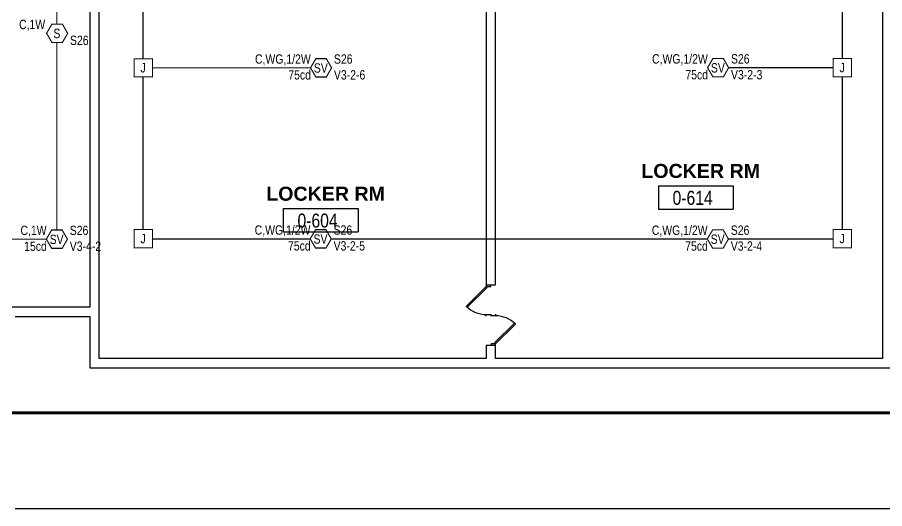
# Model space of a CAD drawing. Header units: inches. Extents: x 3516 to 15434, y -1454 to 5991.
# Drawn here: x 12130 to 13242, y 2945 to 3575 of the extents above; entities that cross this region are included whole.
import ezdxf
from ezdxf.enums import TextEntityAlignment as Align

# ---------------------------------------------------------------- set-up
doc = ezdxf.new("R2010")
doc.units = ezdxf.units.IN
doc.header["$LTSCALE"] = 0.25
doc.header["$MEASUREMENT"] = 0
for name, color, linetype in [('BACKGROUND', 8, 'Continuous'), ('CONDUIT', 6, 'Continuous'), ('JUNCTION BOX', 1, 'Continuous'), ('SPEAKER', 1, 'Continuous'), ('SPEAKER STROBE', 1, 'Continuous')]:
    doc.layers.add(name, color=color, linetype=linetype)
doc.styles.add('Arial', font='arial.ttf', dxfattribs={"width": 0.8})
doc.styles.add('Arial_B_1', font='arialbd.ttf', dxfattribs={"height": 0.09375})

# ---------------------------------------------------------------- blocks, each defined once
blk = doc.blocks.new('GC-S7')
at = {"layer": 'SPEAKER', "const_width": 1.46}
blk.add_lwpolyline([(13.8, 0.2), (7.1, 11.9), (-6.4, 11.9), (-13.2, 0.2), (-6.4, -11.5), (7.1, -11.5)], close=True, dxfattribs=at)
at = {"layer": 'SPEAKER', "style": 'Arial', "width": 0.8}
blk.add_text('S', height=12, dxfattribs=at).set_placement((0, 0), align=Align.MIDDLE)
for tag, p in [('C', (-15, 11.5)), ('1/2W', (-14.7, -8.8))]:
    blk.add_attdef(tag, text='', height=12, dxfattribs=at).set_placement(p, align=Align.MIDDLE_RIGHT)
blk.add_attdef('Speaker_Circuit', text='', height=12, dxfattribs=at).set_placement((16.8, -8.8), align=Align.MIDDLE_LEFT)
blk = doc.blocks.new('GC-S7VM')
at = {"layer": 'SPEAKER STROBE', "const_width": 1.46}
blk.add_lwpolyline([(13.8, 0.2), (7.1, 11.9), (-6.4, 11.9), (-13.2, 0.2), (-6.4, -11.5), (7.1, -11.5)], close=True, dxfattribs=at)
at = {"layer": 'SPEAKER STROBE', "style": 'Arial', "width": 0.8}
blk.add_text('SV', height=12, dxfattribs=at).set_placement((0, 0), align=Align.MIDDLE)
for tag, p in [('C', (-12.9, 11.5)), ('CANDELA', (-12.6, -8.8)), ('1/2W', (-12.6, -29.2))]:
    blk.add_attdef(tag, text='', height=12, dxfattribs=at).set_placement(p, align=Align.MIDDLE_RIGHT)
for tag, p in [('Speaker_Circuit', (16.8, 11.5)), ('Visual_Circuit', (16.8, -8.8))]:
    blk.add_attdef(tag, text='', height=12, dxfattribs=at).set_placement(p, align=Align.MIDDLE_LEFT)
blk = doc.blocks.new('JUNCTION BOX')
at = {"const_width": 1.3}
blk.add_lwpolyline([(-11.5, -11.7), (-11.5, 11.7), (11.9, 11.7), (11.9, -11.7)], close=True, dxfattribs=at)
at = {"style": 'Arial', "width": 0.8}
blk.add_text('J', height=12, dxfattribs=at).set_placement((0, 0), align=Align.MIDDLE)
blk.add_attdef('SUBSCRIPT', text='', height=12, dxfattribs=at).set_placement((-16.6, -9), align=Align.MIDDLE_RIGHT)

msp = doc.modelspace()

# ---------------------------------------------------------------- linework, layer by layer
at = {"lineweight": 0, "const_width": 4}
msp.add_lwpolyline([(15045.3, 3068.1), (11848.9, 3068.1)], dxfattribs=at)
at = {"layer": 'BACKGROUND'}
for p, q in [((12223.5, 4019.6), (12223.5, 3203.4)), ((12235.5, 3137.6), (12235.5, 3627.1)), ((12731.5, 3634.8), (12731.5, 3232.1)), ((12743.5, 3232.1), (12743.5, 3634.8)), ((13239.5, 3627.1), (13239.5, 3137.6)), ((12952.3, 3359.3), (13048.3, 3359.3)), ((12952.3, 3359.3), (12952.3, 3329.3)), ((13048.3, 3359.3), (13048.3, 3329.3)), ((12471.4, 3330.1), (12567.4, 3330.1)), ((12471.4, 3330.1), (12471.4, 3300.1)), ((12567.4, 3330.1), (12567.4, 3300.1)), ((12952.3, 3329.3), (13048.3, 3329.3)), ((12471.4, 3300.1), (12567.4, 3300.1)), ((12706.1, 3204.7), (12731.5, 3230.1)), ((12732.8, 3228.9), (12707.3, 3203.4)), ((12731.5, 3232.1), (12743.5, 3232.1)), ((12731.5, 3232.1), (12731.5, 3230.1)), ((12731.5, 3230.1), (12737.3, 3230.1)), ((12731.5, 3230.1), (12732.8, 3228.9)), ((12737.3, 3230.1), (12737.3, 3232.1)), ((12223.5, 3203.4), (11751.2, 3203.4)), ((12707.3, 3203.4), (12706.1, 3204.7)), ((12731.5, 3194.1), (12737.3, 3194.1)), ((12731.5, 3192.1), (12731.5, 3194.1)), ((12737.3, 3194.1), (12737.3, 3192.1)), ((12737.8, 3192.4), (12737.8, 3194.4)), ((12743.5, 3192.4), (12737.8, 3192.4)), ((12743.5, 3194.4), (12743.5, 3192.4)), ((12127.5, 3191.4), (12223.5, 3191.4)), ((12223.5, 3191.4), (12223.5, 3125.6)), ((12742.3, 3157.6), (12767.8, 3183.1)), ((12769, 3181.8), (12743.5, 3156.4)), ((12767.8, 3183.1), (12769, 3181.8)), ((12731.5, 3154.4), (12731.5, 3137.6)), ((12743.5, 3154.4), (12731.5, 3154.4)), ((12737.8, 3156.4), (12737.8, 3154.4)), ((12743.5, 3156.4), (12737.8, 3156.4)), ((12743.5, 3156.4), (12742.3, 3157.6)), ((12743.5, 3154.4), (12743.5, 3156.4)), ((12743.5, 3137.6), (12743.5, 3154.4)), ((12731.5, 3137.6), (12235.5, 3137.6)), ((13239.5, 3137.6), (12743.5, 3137.6)), ((12223.5, 3125.6), (14271.5, 3125.6)), ((13899.5, 2945.1), (12127.5, 2945.1))]:
    msp.add_line(p, q, dxfattribs=at)
for centre, start, end in [((12731.5, 3230.1), 225, 270), ((12743.5, 3156.4), 45, 90)]:
    msp.add_arc(centre, 36, start, end, dxfattribs=at)
at = {"layer": 'CONDUIT', "lineweight": 0, "const_width": 1.5}
for points in [[(12181.1, 3566.4), (12181.1, 3819.6)], [(12291.6, 3522.1), (12291.6, 3698.7)], [(13188.1, 3698.5), (13188.1, 3522.3)], [(12181.1, 3302.4), (12181.1, 3543)], [(12506.3, 3510.4), (12303.5, 3510.4)], [(13042.4, 3510.6), (13176.4, 3510.6)], [(12291.6, 3303), (12291.6, 3498.7)], [(13188.1, 3498.9), (13188.1, 3303)], [(12506.1, 3290.9), (12312.7, 3290.9), (12303.5, 3290.9)], [(13015.1, 3290.9), (12532.8, 3290.9)], [(13176.4, 3290.9), (13042.1, 3290.9)], [(11885.4, 3290.7), (12167.6, 3290.7)]]:
    msp.add_lwpolyline(points, dxfattribs=at)

# ---------------------------------------------------------------- block references
at = {"layer": 'JUNCTION BOX'}
for p in [(12291.6, 3510.4), (13187.9, 3510.6), (12291.6, 3291.3), (13187.9, 3291.3)]:
    msp.add_blockref('JUNCTION BOX', p, dxfattribs=at)
at = {"layer": 'SPEAKER'}
msp.add_blockref('GC-S7', (12181.1, 3554.5), dxfattribs=at).add_auto_attribs({'C': 'C,1W', 'Speaker_Circuit': 'S26'})
at = {"layer": 'SPEAKER STROBE'}
for p, values in [((12519.5, 3510.2), {'C': 'C,WG,1/2W', 'Speaker_Circuit': 'S26', 'Visual_Circuit': 'V3-2-6', 'CANDELA': '75cd'}), ((13028.6, 3510.4), {'C': 'C,WG,1/2W', 'Speaker_Circuit': 'S26', 'Visual_Circuit': 'V3-2-3', 'CANDELA': '75cd'}), ((12180.8, 3290.5), {'C': 'C,1W', 'Speaker_Circuit': 'S26', 'Visual_Circuit': 'V3-4-2', 'CANDELA': '15cd'}), ((12519.1, 3290.9), {'C': 'C,WG,1/2W', 'Speaker_Circuit': 'S26', 'Visual_Circuit': 'V3-2-5', 'CANDELA': '75cd'}), ((13028.3, 3290.7), {'C': 'C,WG,1/2W', 'Speaker_Circuit': 'S26', 'Visual_Circuit': 'V3-2-4', 'CANDELA': '75cd'})]:
    msp.add_blockref('GC-S7VM', p, dxfattribs=at).add_auto_attribs(values)

# ---------------------------------------------------------------- texts
at = {"layer": 'BACKGROUND', "char_height": 18, "attachment_point": 1}
for s, insert, width, style in [('LOCKER RM', (12930.4, 3387.2), 169.074, 'Arial_B_1'), ('LOCKER RM', (12449.5, 3358), 169.074, 'Arial_B_1'), ('0-614', (12970.5, 3352.7), 70.357, 'Arial'), ('0-604', (12489.6, 3323.5), 70.357, 'Arial')]:
    msp.add_mtext(s, dxfattribs=dict(at, insert=insert, width=width, style=style))

doc.saveas('drawing.dxf')
